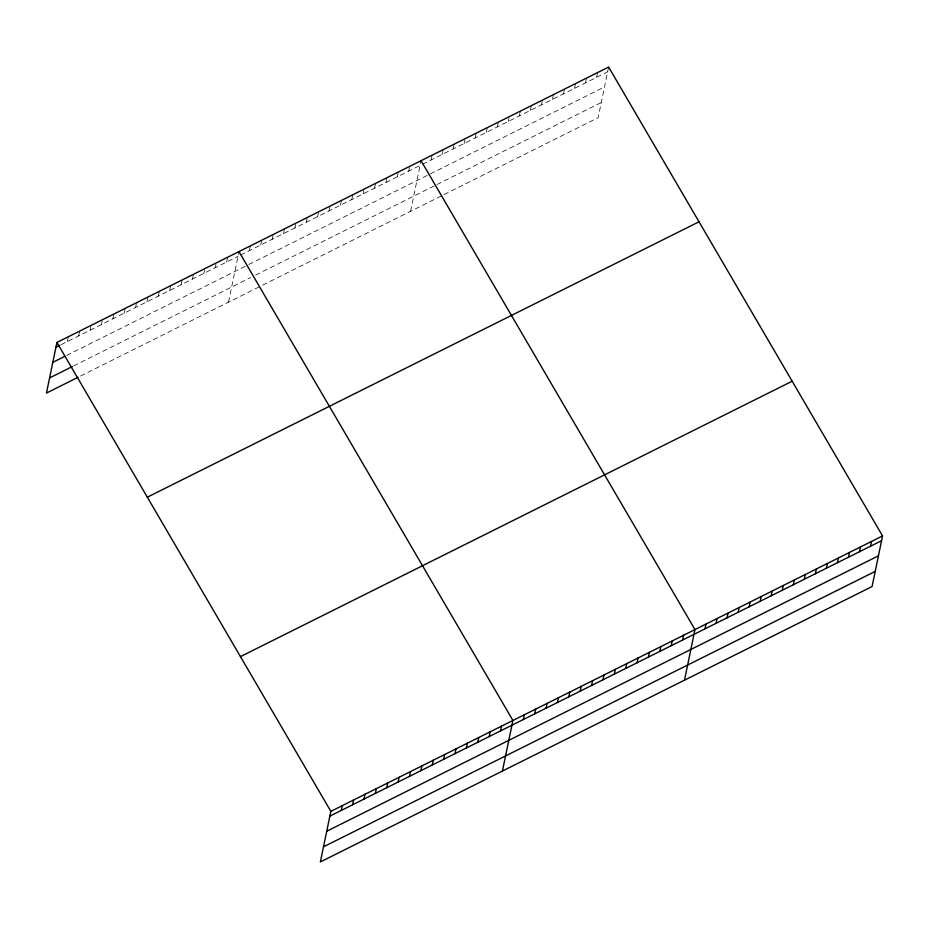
<?xml version="1.0" encoding="UTF-8"?>
<svg xmlns="http://www.w3.org/2000/svg" width="929" height="929" viewBox="0 0 929 929"><rect width="100%" height="100%" fill="white"/><g stroke="black" fill="none" stroke-linecap="round" stroke-linejoin="round"><path stroke-width="0.7" stroke-dasharray="4.64 3.48" d="M67.318 341.547L68.305 336.786M78.698 335.868L79.685 331.107M90.078 330.19L90.821 326.613M101.458 324.511L102.19 320.935M112.839 318.821L113.826 314.06M124.219 313.143L125.194 308.382M135.588 307.464L136.575 302.703M146.968 301.786L147.955 297.025M158.348 296.107L159.335 291.346M169.728 290.429L170.715 285.667M181.109 284.738L182.096 279.989M192.489 279.06L193.476 274.299M203.869 273.381L204.601 269.816M215.249 267.703L215.981 264.138M226.63 262.024L227.605 257.263M228.511 302.169L238.741 252.769M249.378 250.667L250.365 245.906M260.759 244.977L261.746 240.216M272.139 239.299L273.126 234.538M283.519 233.62L284.506 228.859M294.899 227.942L295.643 224.365M306.28 222.263L307.267 217.502M317.66 216.585L318.392 213.008M329.029 210.895L330.016 206.145M340.409 205.216L341.396 200.455M351.789 199.538L352.776 194.776M363.169 193.859L364.156 189.098M374.55 188.181L375.537 183.419M385.93 182.502L386.917 177.741M397.31 176.824L398.297 172.062M408.69 171.133L409.422 167.568M410.572 211.289L420.802 161.89M431.102 159.951L432.09 155.189M442.134 154.446L443.121 149.685M453.166 148.93L454.153 144.169M464.198 143.426L464.941 139.861M475.23 137.922L476.217 133.161M486.273 132.406L487.26 127.645M497.305 126.901L498.292 122.14M508.337 121.397L509.08 117.82M519.369 115.881L520.356 111.12M530.401 110.377L531.388 105.616M541.444 104.872L542.431 100.111M552.476 99.357L553.463 94.595M563.508 93.852L564.495 89.091M574.54 88.348L575.527 83.587M585.572 82.832L586.315 79.267M596.615 77.328L597.591 72.567M608.634 67.062L598.148 117.646L443.679 194.765M61 344.705L237.998 256.346M240.53 255.08L420.071 165.455M422.521 164.236L607.647 71.823M66.714 355.412L246.255 265.787M248.775 264.521L427.967 175.07M430.417 173.851L604.512 86.943M73.6 365.945L250.609 277.585M255.661 275.054L435.771 185.15M437.002 184.534L601.284 102.527M80.591 376.013L260.12 286.399M262.652 285.133L442.448 195.38"/><path stroke-width="1.39" d="M56.924 342.464L330.852 811.354L320.366 861.938L872.076 586.536L882.55 535.94L608.634 67.062L56.924 342.464L46.45 393.06L78.059 377.279M341.245 810.425L342.22 805.675M352.614 804.746L353.601 799.985M363.994 799.068L364.981 794.307M375.374 793.389L376.361 788.628M386.754 787.711L387.741 782.95M398.135 782.032L399.122 777.271M409.515 776.354L410.502 771.593M420.895 770.664L421.882 765.914M432.275 764.985L433.251 760.224M443.644 759.307L444.631 754.545M455.024 753.628L456.011 748.867M466.404 747.95L467.392 743.188M477.785 742.271L478.772 737.51M489.165 736.592L490.152 731.831M500.545 730.902L501.532 726.141M502.426 771.058L512.913 720.463L238.985 251.585M523.306 719.545L524.293 714.784M534.686 713.867L535.661 709.106M546.055 708.188L547.042 703.427M557.435 702.51L558.422 697.749M568.815 696.82L569.802 692.07M580.195 691.141L581.182 686.38M591.576 685.463L592.563 680.702M602.956 679.784L603.943 675.023M614.336 674.106L615.323 669.344M625.716 668.427L626.692 663.666M637.085 662.749L638.072 657.987M648.465 657.058L649.452 652.297M659.845 651.38L660.833 646.619M671.226 645.701L672.213 640.94M682.606 640.023L683.593 635.262M684.499 680.167L694.973 629.583L421.046 160.694M705.018 628.828L706.005 624.079M716.05 623.324L717.037 618.563M727.082 617.82L728.069 613.059M738.125 612.304L739.112 607.554M749.157 606.8L750.144 602.038M760.189 601.295L761.176 596.534M771.221 595.779L772.208 591.03M782.253 590.275L783.24 585.514M793.296 584.771L794.272 580.01M804.328 579.255L805.315 574.505M815.36 573.75L816.347 568.989M826.392 568.246L827.379 563.485M837.424 562.742L838.411 557.981M848.467 557.226L849.443 552.465M859.499 551.721L860.486 546.96M870.531 546.217L871.518 541.456M55.937 347.225L59.735 345.333M52.814 362.356L64.182 356.666M49.585 377.929L72.334 366.572M147.316 497.201L699.026 221.787M240.448 656.617L792.158 381.215M330.852 811.354L882.55 535.94M329.865 816.115L881.563 540.701M326.729 831.234L878.428 555.832M323.501 846.818L875.211 571.405"/></g></svg>
